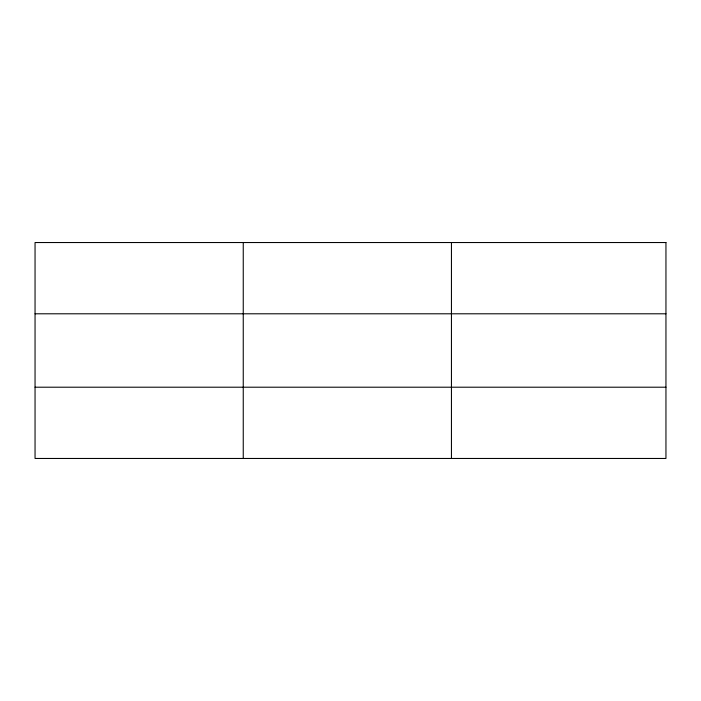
<?xml version="1.0" encoding="UTF-8"?>
<svg xmlns="http://www.w3.org/2000/svg" width="701" height="701" viewBox="0 0 701 701"><rect width="100%" height="100%" fill="white"/><g stroke="black" fill="none" stroke-linecap="round" stroke-linejoin="round"><path stroke-width="1.05" d="M243.247 242.537L243.247 458.463M451.444 242.537L451.444 458.463M35.05 313.794L665.95 313.794M35.05 387.206L665.95 387.206M665.95 242.537L665.95 458.463L35.05 458.463L35.05 242.537L665.95 242.537"/></g></svg>
